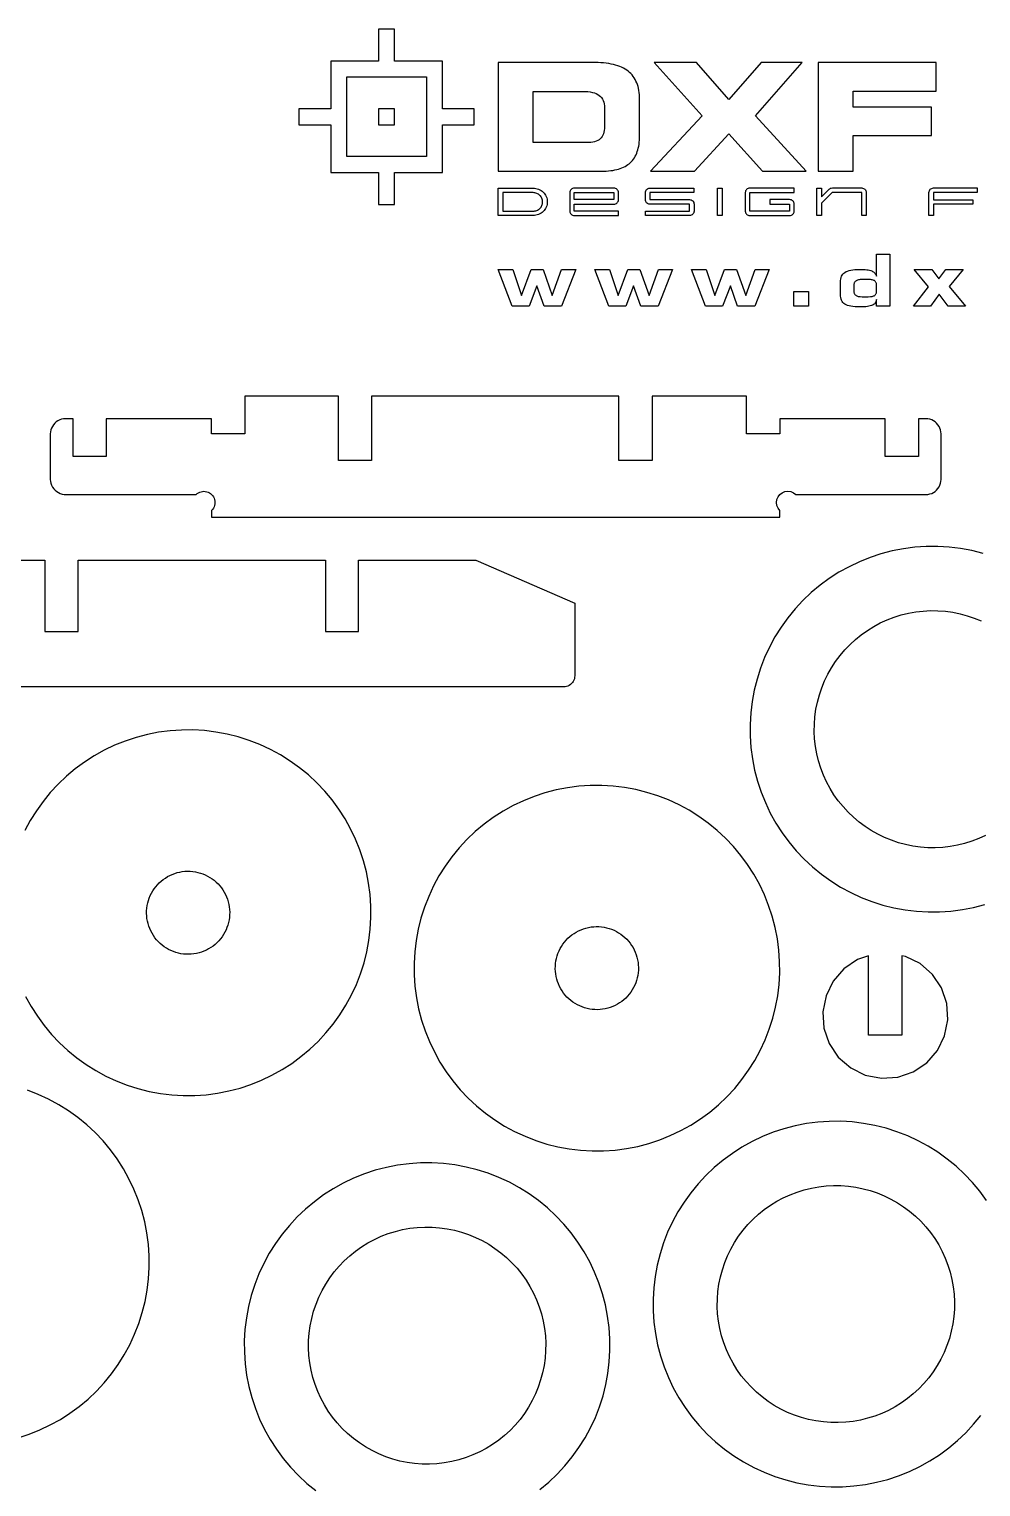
# Model space of a CAD drawing. Extents: x 13 to 752, y 12 to 749.
# Drawn here: x 210.3 to 382, y 485.7 to 748.8 of the extents above; entities that cross this region are included whole.
import ezdxf

# ---------------------------------------------------------------- set-up
doc = ezdxf.new("R2010")
doc.units = 0
doc.header["$MEASUREMENT"] = 0
doc.layers.add('EXT', color=1, linetype='CONTINUOUS')
doc.layers.add('IMPORT_-_LOGO_PADRAO', color=62, linetype='CONTINUOUS')

msp = doc.modelspace()

# ---------------------------------------------------------------- linework, layer by layer
at = {"layer": 'EXT'}
for points in [[(215.17, 677.88), (214.9, 677.64), (214.67, 677.37), (214.47, 677.07), (214.31, 676.75), (214.2, 676.42), (214.13, 676.07), (214.1, 675.71), (214.1, 667.51), (214.13, 667.14), (214.21, 666.79), (214.34, 666.44), (214.51, 666.12), (214.72, 665.82), (214.97, 665.55), (215.25, 665.31), (215.56, 665.12), (215.89, 664.96), (216.24, 664.85), (216.6, 664.79), (216.96, 664.77), (240.43, 664.77), (240.62, 664.94), (240.84, 665.09), (241.07, 665.2), (241.31, 665.28), (241.56, 665.33), (241.82, 665.35), (242.07, 665.33), (242.32, 665.28), (242.57, 665.2), (242.8, 665.09), (243.01, 664.94), (243.2, 664.77), (243.38, 664.57), (243.53, 664.35), (243.65, 664.11), (243.73, 663.86), (243.79, 663.59), (243.8, 663.33), (243.79, 663.06), (243.73, 662.79), (243.65, 662.54), (243.53, 662.3), (243.38, 662.08), (243.2, 661.88), (243.2, 660.68), (345.72, 660.68), (345.72, 661.88), (345.4, 662.3), (345.19, 662.79), (345.12, 663.33), (345.19, 663.86), (345.4, 664.35), (345.72, 664.77), (346.15, 665.1), (346.64, 665.31), (347.17, 665.38), (347.7, 665.31), (348.2, 665.1), (348.62, 664.77), (372.45, 664.8), (372.8, 664.87), (373.14, 664.98), (373.46, 665.14), (373.75, 665.34), (374.02, 665.58), (374.26, 665.84), (374.46, 666.14), (374.61, 666.46), (374.73, 666.8), (374.8, 667.15), (374.82, 667.51), (374.82, 675.71), (374.8, 676.07), (374.73, 676.42), (374.61, 676.75), (374.46, 677.07), (374.26, 677.37), (374.02, 677.64), (373.75, 677.88), (373.46, 678.08), (373.14, 678.23), (372.8, 678.35), (372.45, 678.42), (372.09, 678.44), (370.72, 678.44), (370.72, 671.61), (364.72, 671.61), (364.72, 678.44), (345.72, 678.44), (345.72, 675.71), (339.72, 675.71), (339.72, 682.54), (322.7, 682.54), (322.7, 670.93), (316.7, 670.93), (316.7, 682.54), (272.07, 682.54), (272.07, 670.93), (266.1, 670.93), (266.1, 682.54), (249.2, 682.54), (249.2, 675.71), (243.2, 675.71), (243.2, 678.44), (224.2, 678.44), (224.2, 671.61), (218.2, 671.61), (218.2, 678.44), (216.84, 678.44), (216.48, 678.42), (216.13, 678.35), (215.79, 678.23), (215.47, 678.08)], [(311.84, 546.3), (313.92, 546.31), (315.99, 546.45), (318.04, 546.72), (320.08, 547.12), (322.08, 547.65), (324.05, 548.3), (325.97, 549.07), (327.84, 549.96), (329.66, 550.97), (331.4, 552.09), (333.07, 553.32), (334.66, 554.64), (336.17, 556.07), (337.58, 557.59), (338.89, 559.19), (340.1, 560.88), (341.2, 562.63), (342.19, 564.45), (343.07, 566.33), (343.82, 568.27), (344.45, 570.24), (344.96, 572.25), (345.34, 574.29), (345.58, 576.35), (345.7, 578.42), (345.69, 580.49), (345.55, 582.56), (345.28, 584.61), (344.89, 586.65), (344.36, 588.65), (343.71, 590.62), (342.94, 592.55), (342.04, 594.42), (341.04, 596.23), (339.92, 597.97), (338.69, 599.64), (337.36, 601.24), (335.93, 602.74), (334.42, 604.15), (332.81, 605.46), (331.13, 606.67), (329.37, 607.78), (327.55, 608.77), (325.67, 609.64), (323.74, 610.39), (321.76, 611.02), (319.75, 611.53), (317.72, 611.91), (315.66, 612.16), (313.59, 612.28), (311.51, 612.27), (309.45, 612.13), (307.39, 611.86), (305.36, 611.46), (303.35, 610.93), (301.38, 610.28), (299.46, 609.51), (297.59, 608.62), (295.78, 607.61), (294.03, 606.49), (292.36, 605.26), (290.77, 603.93), (289.27, 602.51), (287.85, 600.99), (286.54, 599.38), (285.33, 597.7), (284.23, 595.94), (283.24, 594.12), (282.37, 592.24), (281.61, 590.31), (280.98, 588.34), (280.48, 586.33), (280.1, 584.29), (279.85, 582.23), (279.73, 580.16), (279.74, 578.09), (279.88, 576.02), (280.15, 573.96), (280.55, 571.93), (281.07, 569.92), (281.72, 567.96), (282.5, 566.03), (283.39, 564.16), (284.4, 562.35), (285.52, 560.6), (286.74, 558.93), (288.07, 557.34), (289.5, 555.84), (291.02, 554.43), (292.62, 553.11), (294.3, 551.9), (296.06, 550.8), (297.88, 549.81), (299.76, 548.94), (301.69, 548.18), (303.67, 547.55), (305.68, 547.05), (307.72, 546.67), (309.78, 546.42)], [(238.13, 581.84), (237.67, 581.9), (237.2, 582), (236.75, 582.12), (236.31, 582.28), (235.87, 582.46), (235.45, 582.67), (235.04, 582.9), (234.64, 583.16), (234.27, 583.44), (233.91, 583.75), (233.57, 584.08), (233.26, 584.43), (232.96, 584.79), (232.69, 585.18), (232.45, 585.58), (232.23, 586), (232.03, 586.43), (231.87, 586.87), (231.73, 587.32), (231.62, 587.78), (231.54, 588.24), (231.49, 588.71), (231.47, 589.18), (231.48, 589.65), (231.51, 590.12), (231.58, 590.59), (231.68, 591.05), (231.8, 591.5), (231.95, 591.95), (232.14, 592.39), (232.34, 592.81), (232.58, 593.22), (232.84, 593.61), (233.12, 593.99), (233.43, 594.34), (233.75, 594.68), (234.1, 595), (234.47, 595.29), (234.86, 595.56), (235.26, 595.81), (235.68, 596.03), (236.11, 596.22), (236.55, 596.39), (237, 596.53), (237.46, 596.64), (237.92, 596.72), (238.39, 596.77), (238.86, 596.79), (239.33, 596.78), (239.8, 596.74), (240.27, 596.68), (240.73, 596.58), (241.18, 596.45), (241.63, 596.3), (242.06, 596.12), (242.49, 595.91), (242.89, 595.68), (243.29, 595.42), (243.66, 595.14), (244.02, 594.83), (244.36, 594.5), (244.68, 594.15), (244.97, 593.78), (245.24, 593.4), (245.49, 593), (245.71, 592.58), (245.9, 592.15), (246.07, 591.71), (246.2, 591.26), (246.31, 590.8), (246.39, 590.33), (246.44, 589.87), (246.47, 589.4), (246.46, 588.92), (246.42, 588.45), (246.35, 587.99), (246.26, 587.53), (246.13, 587.07), (245.98, 586.63), (245.8, 586.19), (245.59, 585.77), (245.36, 585.36), (245.1, 584.97), (244.81, 584.59), (244.51, 584.23), (244.18, 583.9), (243.83, 583.58), (243.46, 583.28), (243.07, 583.01), (242.67, 582.77), (242.26, 582.55), (241.83, 582.36), (241.39, 582.19), (240.93, 582.05), (240.48, 581.94), (240.01, 581.86), (239.54, 581.81), (239.07, 581.79), (238.6, 581.8)], [(311.88, 571.84), (311.42, 571.9), (310.95, 572), (310.5, 572.12), (310.06, 572.28), (309.62, 572.46), (309.2, 572.67), (308.79, 572.9), (308.39, 573.16), (308.02, 573.44), (307.66, 573.75), (307.32, 574.08), (307.01, 574.43), (306.71, 574.79), (306.44, 575.18), (306.2, 575.58), (305.98, 576), (305.78, 576.43), (305.62, 576.87), (305.48, 577.32), (305.37, 577.78), (305.29, 578.24), (305.24, 578.71), (305.22, 579.18), (305.23, 579.65), (305.26, 580.12), (305.33, 580.59), (305.43, 581.05), (305.55, 581.5), (305.7, 581.95), (305.89, 582.39), (306.09, 582.81), (306.33, 583.22), (306.59, 583.61), (306.87, 583.99), (307.18, 584.34), (307.5, 584.68), (307.85, 585), (308.22, 585.29), (308.61, 585.56), (309.01, 585.81), (309.43, 586.03), (309.86, 586.22), (310.3, 586.39), (310.75, 586.53), (311.21, 586.64), (311.67, 586.72), (312.14, 586.77), (312.61, 586.79), (313.08, 586.78), (313.55, 586.74), (314.02, 586.68), (314.48, 586.58), (314.93, 586.45), (315.38, 586.3), (315.81, 586.12), (316.24, 585.91), (316.64, 585.68), (317.04, 585.42), (317.41, 585.14), (317.77, 584.83), (318.11, 584.5), (318.43, 584.15), (318.72, 583.78), (318.99, 583.4), (319.24, 583), (319.46, 582.58), (319.65, 582.15), (319.82, 581.71), (319.95, 581.26), (320.06, 580.8), (320.14, 580.33), (320.19, 579.87), (320.22, 579.4), (320.21, 578.92), (320.17, 578.45), (320.1, 577.99), (320.01, 577.53), (319.88, 577.07), (319.73, 576.63), (319.55, 576.19), (319.34, 575.77), (319.11, 575.36), (318.85, 574.97), (318.56, 574.59), (318.26, 574.23), (317.93, 573.9), (317.58, 573.58), (317.21, 573.28), (316.82, 573.01), (316.42, 572.77), (316.01, 572.55), (315.58, 572.36), (315.14, 572.19), (314.68, 572.05), (314.23, 571.94), (313.76, 571.86), (313.29, 571.81), (312.82, 571.79), (312.35, 571.8)], [(372.23, 562.22), (374.17, 564.44), (375.47, 567.09), (376.04, 569.98), (375.85, 572.93), (374.89, 575.72), (373.25, 578.17), (371.03, 580.11), (368.38, 581.41), (367.75, 581.53), (367.75, 567.21), (361.75, 567.21), (361.75, 581.51), (359.75, 580.83), (357.3, 579.18), (355.36, 576.96), (354.06, 574.32), (353.49, 571.42), (353.69, 568.48), (354.64, 565.69), (356.28, 563.24), (358.51, 561.3), (361.15, 560), (364.05, 559.42), (366.99, 559.62), (369.78, 560.58)], [(356.27, 497.27), (354.92, 497.28), (353.58, 497.38), (352.25, 497.57), (350.93, 497.83), (349.63, 498.18), (348.36, 498.61), (347.12, 499.12), (345.91, 499.71), (344.73, 500.37), (343.61, 501.1), (342.53, 501.91), (341.5, 502.78), (340.53, 503.71), (339.63, 504.7), (338.78, 505.74), (338, 506.84), (337.3, 507.98), (336.66, 509.17), (336.1, 510.39), (335.62, 511.65), (335.22, 512.93), (334.9, 514.24), (334.67, 515.56), (334.51, 516.9), (334.45, 518.24), (334.46, 519.58), (334.56, 520.92), (334.74, 522.26), (335.01, 523.57), (335.36, 524.87), (335.79, 526.15), (336.3, 527.39), (336.89, 528.6), (337.55, 529.77), (338.28, 530.9), (339.09, 531.98), (339.95, 533), (340.89, 533.97), (341.88, 534.88), (342.92, 535.72), (344.02, 536.5), (345.16, 537.21), (346.35, 537.84), (347.57, 538.4), (348.83, 538.88), (350.11, 539.28), (351.42, 539.6), (352.74, 539.84), (354.07, 539.99), (355.42, 540.06), (356.76, 540.04), (358.1, 539.94), (359.43, 539.76), (360.75, 539.49), (362.05, 539.14), (363.32, 538.71), (364.57, 538.2), (365.78, 537.62), (366.95, 536.96), (368.07, 536.22), (369.15, 535.42), (370.18, 534.55), (371.15, 533.62), (372.06, 532.63), (372.9, 531.58), (373.68, 530.49), (374.39, 529.34), (375.02, 528.16), (375.58, 526.93), (376.06, 525.68), (376.46, 524.4), (376.78, 523.09), (377.02, 521.77), (377.17, 520.43), (377.24, 519.09), (377.22, 517.74), (377.12, 516.4), (376.94, 515.07), (376.67, 513.75), (376.32, 512.46), (375.89, 511.18), (375.38, 509.94), (374.79, 508.73), (374.13, 507.56), (373.4, 506.43), (372.6, 505.35), (371.73, 504.33), (370.8, 503.36), (369.81, 502.45), (368.76, 501.6), (367.66, 500.83), (366.52, 500.12), (365.33, 499.48), (364.11, 498.93), (362.86, 498.45), (361.57, 498.05), (360.27, 497.73), (358.94, 497.49), (357.61, 497.34)], [(282.52, 489.77), (281.17, 489.78), (279.83, 489.88), (278.5, 490.07), (277.18, 490.33), (275.88, 490.68), (274.61, 491.11), (273.37, 491.62), (272.16, 492.21), (270.98, 492.87), (269.86, 493.6), (268.78, 494.41), (267.75, 495.28), (266.78, 496.21), (265.88, 497.2), (265.03, 498.24), (264.25, 499.34), (263.55, 500.48), (262.91, 501.67), (262.35, 502.89), (261.87, 504.15), (261.47, 505.43), (261.15, 506.74), (260.92, 508.06), (260.76, 509.4), (260.7, 510.74), (260.71, 512.08), (260.81, 513.42), (260.99, 514.76), (261.26, 516.07), (261.61, 517.37), (262.04, 518.65), (262.55, 519.89), (263.14, 521.1), (263.8, 522.27), (264.53, 523.4), (265.34, 524.48), (266.2, 525.5), (267.14, 526.47), (268.13, 527.38), (269.17, 528.22), (270.27, 529), (271.41, 529.71), (272.6, 530.34), (273.82, 530.9), (275.08, 531.38), (276.36, 531.78), (277.67, 532.1), (278.99, 532.34), (280.32, 532.49), (281.67, 532.56), (283.01, 532.54), (284.35, 532.44), (285.68, 532.26), (287, 531.99), (288.3, 531.64), (289.57, 531.21), (290.82, 530.7), (292.03, 530.12), (293.2, 529.46), (294.32, 528.72), (295.4, 527.92), (296.43, 527.05), (297.4, 526.12), (298.31, 525.13), (299.15, 524.08), (299.93, 522.99), (300.64, 521.84), (301.27, 520.66), (301.83, 519.43), (302.31, 518.18), (302.71, 516.9), (303.03, 515.59), (303.27, 514.27), (303.42, 512.93), (303.49, 511.59), (303.47, 510.24), (303.37, 508.9), (303.19, 507.57), (302.92, 506.25), (302.57, 504.96), (302.14, 503.68), (301.63, 502.44), (301.04, 501.23), (300.38, 500.06), (299.65, 498.93), (298.85, 497.85), (297.98, 496.83), (297.05, 495.86), (296.06, 494.95), (295.01, 494.1), (293.91, 493.33), (292.77, 492.62), (291.58, 491.98), (290.36, 491.43), (289.11, 490.95), (287.82, 490.55), (286.52, 490.23), (285.19, 489.99), (283.86, 489.84)]]:
    msp.add_lwpolyline(points, close=True, dxfattribs=at)
for points in [[(382.39, 654.15), (380.38, 654.65), (378.34, 655.03), (376.28, 655.28), (374.21, 655.4), (372.14, 655.39), (370.07, 655.25), (368.02, 654.98), (365.98, 654.58), (363.98, 654.06), (362.01, 653.41), (360.08, 652.63), (358.21, 651.74), (356.4, 650.73), (354.66, 649.61), (352.99, 648.39), (351.39, 647.06), (349.89, 645.63), (348.48, 644.11), (347.17, 642.51), (345.96, 640.83), (344.85, 639.07), (343.86, 637.25), (342.99, 635.37), (342.24, 633.44), (341.61, 631.46), (341.1, 629.45), (340.72, 627.41), (340.47, 625.35), (340.35, 623.29), (340.36, 621.21), (340.5, 619.14), (340.77, 617.09), (341.17, 615.05), (341.7, 613.05), (342.35, 611.08), (343.12, 609.16), (344.01, 607.29), (345.02, 605.47), (346.14, 603.73), (347.37, 602.06), (348.7, 600.47), (350.12, 598.96), (351.64, 597.55), (353.25, 596.24), (354.93, 595.03), (356.69, 593.93), (358.51, 592.94), (360.39, 592.06), (362.32, 591.31), (364.29, 590.68), (366.3, 590.17), (368.34, 589.79), (370.4, 589.55), (372.47, 589.43), (374.54, 589.44), (376.61, 589.58), (378.67, 589.85), (380.7, 590.24), (382.71, 590.77)], [(192.24, 652.91), (213.1, 652.91), (213.1, 640.05), (219.1, 640.05), (219.1, 652.91), (263.73, 652.91), (263.73, 640.05), (269.73, 640.05), (269.73, 652.91), (290.85, 652.91), (308.73, 645.14), (308.73, 632.05), (308.71, 631.79), (308.66, 631.53), (308.58, 631.28), (308.46, 631.05), (308.32, 630.83), (308.14, 630.64), (307.95, 630.46), (307.73, 630.32), (307.5, 630.2), (307.25, 630.12), (306.99, 630.07), (306.73, 630.05), (176.1, 630.05)], [(382.83, 603.23), (381.61, 602.68), (380.36, 602.2), (379.07, 601.8), (377.77, 601.48), (376.44, 601.24), (375.11, 601.09), (373.77, 601.02), (372.42, 601.03), (371.08, 601.13), (369.75, 601.32), (368.43, 601.58), (367.13, 601.93), (365.86, 602.36), (364.62, 602.87), (363.41, 603.46), (362.23, 604.12), (361.11, 604.85), (360.03, 605.66), (359, 606.53), (358.03, 607.46), (357.13, 608.45), (356.28, 609.49), (355.5, 610.59), (354.8, 611.73), (354.16, 612.92), (353.6, 614.14), (353.12, 615.4), (352.72, 616.68), (352.4, 617.99), (352.17, 619.31), (352.01, 620.65), (351.95, 621.99), (351.96, 623.33), (352.06, 624.67), (352.24, 626.01), (352.51, 627.32), (352.86, 628.62), (353.29, 629.9), (353.8, 631.14), (354.39, 632.35), (355.05, 633.52), (355.78, 634.65), (356.59, 635.73), (357.45, 636.75), (358.39, 637.72), (359.38, 638.63), (360.42, 639.47), (361.52, 640.25), (362.66, 640.96), (363.85, 641.59), (365.07, 642.15), (366.33, 642.63), (367.61, 643.03), (368.92, 643.35), (370.24, 643.59), (371.57, 643.74), (372.92, 643.81), (374.26, 643.79), (375.6, 643.69), (376.93, 643.51), (378.25, 643.24), (379.55, 642.89), (380.82, 642.46), (382.07, 641.95)], [(209.64, 574.16), (210.65, 572.35), (211.77, 570.6), (212.99, 568.93), (214.32, 567.34), (215.75, 565.84), (217.27, 564.43), (218.87, 563.11), (220.55, 561.9), (222.31, 560.8), (224.13, 559.81), (226.01, 558.94), (227.94, 558.18), (229.92, 557.55), (231.93, 557.05), (233.97, 556.67), (236.03, 556.42), (238.09, 556.3), (240.17, 556.31), (242.24, 556.45), (244.29, 556.72), (246.33, 557.12), (248.33, 557.65), (250.3, 558.3), (252.22, 559.07), (254.09, 559.96), (255.91, 560.97), (257.65, 562.09), (259.32, 563.32), (260.91, 564.64), (262.42, 566.07), (263.83, 567.59), (265.14, 569.19), (266.35, 570.88), (267.45, 572.63), (268.44, 574.45), (269.32, 576.33), (270.07, 578.27), (270.7, 580.24), (271.21, 582.25), (271.59, 584.29), (271.83, 586.35), (271.95, 588.42), (271.94, 590.49), (271.8, 592.56), (271.53, 594.61), (271.14, 596.65), (270.61, 598.65), (269.96, 600.62), (269.19, 602.55), (268.29, 604.42), (267.29, 606.23), (266.17, 607.97), (264.94, 609.64), (263.61, 611.24), (262.18, 612.74), (260.67, 614.15), (259.06, 615.46), (257.38, 616.67), (255.62, 617.78), (253.8, 618.77), (251.92, 619.64), (249.99, 620.39), (248.01, 621.02), (246, 621.53), (243.97, 621.91), (241.91, 622.16), (239.84, 622.28), (237.76, 622.27), (235.7, 622.13), (233.64, 621.86), (231.61, 621.46), (229.6, 620.93), (227.63, 620.28), (225.71, 619.51), (223.84, 618.62), (222.03, 617.61), (220.28, 616.49), (218.61, 615.26), (217.02, 613.93), (215.52, 612.51), (214.1, 610.99), (212.79, 609.38), (211.58, 607.7), (210.48, 605.94), (209.49, 604.12)], [(208.33, 494.52), (210.3, 495.17), (212.22, 495.94), (214.09, 496.84), (215.91, 497.84), (217.65, 498.96), (219.32, 500.19), (220.91, 501.52), (222.42, 502.95), (223.83, 504.46), (225.14, 506.07), (226.35, 507.75), (227.45, 509.51), (228.44, 511.33), (229.32, 513.21), (230.07, 515.14), (230.7, 517.12), (231.21, 519.13), (231.59, 521.16), (231.83, 523.22), (231.95, 525.29), (231.94, 527.37), (231.8, 529.43), (231.53, 531.49), (231.14, 533.52), (230.61, 535.53), (229.96, 537.5), (229.19, 539.42), (228.29, 541.29), (227.29, 543.1), (226.17, 544.85), (224.94, 546.52), (223.61, 548.11), (222.18, 549.61), (220.67, 551.03), (219.06, 552.34), (217.38, 553.55), (215.62, 554.65), (213.8, 555.64), (211.92, 556.51), (209.99, 557.27)], [(383.04, 537.35), (381.81, 539.02), (380.49, 540.61), (379.06, 542.11), (377.54, 543.53), (375.94, 544.84), (374.25, 546.05), (372.5, 547.15), (370.68, 548.14), (368.8, 549.01), (366.86, 549.77), (364.89, 550.4), (362.88, 550.9), (360.84, 551.28), (358.78, 551.53), (356.71, 551.65), (354.64, 551.64), (352.57, 551.5), (350.52, 551.23), (348.48, 550.83), (346.48, 550.31), (344.51, 549.66), (342.58, 548.88), (340.71, 547.99), (338.9, 546.98), (337.16, 545.86), (335.49, 544.64), (333.89, 543.31), (332.39, 541.88), (330.98, 540.36), (329.67, 538.76), (328.46, 537.08), (327.35, 535.32), (326.36, 533.5), (325.49, 531.62), (324.74, 529.69), (324.11, 527.71), (323.6, 525.7), (323.22, 523.66), (322.97, 521.6), (322.85, 519.54), (322.86, 517.46), (323, 515.39), (323.27, 513.34), (323.67, 511.3), (324.2, 509.3), (324.85, 507.33), (325.62, 505.41), (326.51, 503.54), (327.52, 501.72), (328.64, 499.98), (329.87, 498.31), (331.2, 496.72), (332.62, 495.21), (334.14, 493.8), (335.75, 492.49), (337.43, 491.28), (339.19, 490.18), (341.01, 489.19), (342.89, 488.31), (344.82, 487.56), (346.79, 486.93), (348.8, 486.42), (350.84, 486.04), (352.9, 485.8), (354.97, 485.68), (357.04, 485.69), (359.11, 485.83), (361.17, 486.1), (363.2, 486.49), (365.21, 487.02), (367.17, 487.67), (369.1, 488.44), (370.97, 489.34), (372.78, 490.34), (374.53, 491.46), (376.2, 492.69), (377.79, 494.02), (379.29, 495.45), (380.7, 496.96), (382.02, 498.57)], [(302.45, 485.19), (304.04, 486.52), (305.54, 487.95), (306.95, 489.46), (308.27, 491.07), (309.48, 492.75), (310.58, 494.51), (311.57, 496.33), (312.44, 498.21), (313.2, 500.14), (313.83, 502.12), (314.33, 504.13), (314.71, 506.16), (314.96, 508.22), (315.08, 510.29), (315.07, 512.37), (314.93, 514.43), (314.66, 516.49), (314.26, 518.52), (313.73, 520.53), (313.08, 522.5), (312.31, 524.42), (311.42, 526.29), (310.41, 528.1), (309.29, 529.85), (308.06, 531.52), (306.74, 533.11), (305.31, 534.61), (303.79, 536.03), (302.19, 537.34), (300.5, 538.55), (298.75, 539.65), (296.93, 540.64), (295.05, 541.51), (293.11, 542.27), (291.14, 542.9), (289.13, 543.4), (287.09, 543.78), (285.03, 544.03), (282.96, 544.15), (280.89, 544.14), (278.82, 544), (276.77, 543.73), (274.73, 543.33), (272.73, 542.81), (270.76, 542.16), (268.83, 541.38), (266.96, 540.49), (265.15, 539.48), (263.41, 538.36), (261.74, 537.14), (260.14, 535.81), (258.64, 534.38), (257.23, 532.86), (255.92, 531.26), (254.71, 529.58), (253.6, 527.82), (252.61, 526), (251.74, 524.12), (250.99, 522.19), (250.36, 520.21), (249.85, 518.2), (249.47, 516.16), (249.22, 514.1), (249.1, 512.04), (249.11, 509.96), (249.25, 507.89), (249.52, 505.84), (249.92, 503.8), (250.45, 501.8), (251.1, 499.83), (251.87, 497.91), (252.76, 496.04), (253.77, 494.22), (254.89, 492.48), (256.12, 490.81), (257.45, 489.22), (258.87, 487.71), (260.39, 486.3), (262, 484.99)]]:
    msp.add_lwpolyline(points, dxfattribs=at)
at = {"layer": 'IMPORT_-_LOGO_PADRAO'}
for points in [[(264.72, 743.01), (264.72, 734.39), (258.97, 734.39), (258.97, 731.51), (264.72, 731.51), (264.72, 722.89), (273.34, 722.89), (273.34, 717.14), (276.22, 717.14), (276.22, 722.89), (284.84, 722.89), (284.84, 731.51), (290.59, 731.51), (290.59, 734.39), (284.84, 734.39), (284.84, 743.01), (276.22, 743.01), (276.22, 748.76), (273.34, 748.76), (273.34, 743.01)], [(311.85, 742.77), (294.9, 742.77), (294.9, 723.13), (313.55, 723.13), (313.99, 723.14), (314.41, 723.15), (314.82, 723.18), (315.21, 723.23), (315.59, 723.28), (315.95, 723.35), (316.3, 723.42), (316.63, 723.51), (316.95, 723.62), (317.25, 723.73), (317.54, 723.86), (317.82, 724), (318.08, 724.15), (318.32, 724.31), (318.55, 724.48), (318.76, 724.67), (318.97, 724.87), (319.15, 725.08), (319.33, 725.31), (319.49, 725.55), (319.64, 725.81), (319.78, 726.07), (319.9, 726.36), (320.01, 726.65), (320.11, 726.96), (320.19, 727.29), (320.26, 727.62), (320.32, 727.97), (320.37, 728.34), (320.4, 728.72), (320.42, 729.11), (320.43, 729.51), (320.43, 736.1), (320.42, 736.52), (320.39, 736.93), (320.35, 737.33), (320.3, 737.71), (320.22, 738.08), (320.14, 738.43), (320.03, 738.77), (319.91, 739.09), (319.77, 739.4), (319.62, 739.7), (319.45, 739.98), (319.27, 740.24), (319.07, 740.5), (318.85, 740.73), (318.61, 740.96), (318.36, 741.16), (318.1, 741.36), (317.81, 741.54), (317.51, 741.71), (317.18, 741.87), (316.84, 742.01), (316.48, 742.14), (316.1, 742.26), (315.71, 742.37), (315.29, 742.46), (314.85, 742.54), (314.4, 742.61), (313.93, 742.67), (313.44, 742.71), (312.93, 742.74), (312.4, 742.76)], [(322.37, 723.13), (330.31, 723.13), (336.51, 729.84), (342.61, 723.13), (350.48, 723.13), (341.35, 733.1), (349.74, 742.77), (342.35, 742.77), (336.51, 736.09), (330.72, 742.77), (323.08, 742.77), (331.74, 733.1)], [(373.95, 737.59), (373.95, 742.77), (352.64, 742.77), (352.64, 723.13), (358.96, 723.13), (358.96, 729.54), (373.08, 729.54), (373.08, 734.67), (358.96, 734.67), (358.96, 737.59)], [(267.59, 740.14), (273.34, 740.14), (276.22, 740.14), (281.97, 740.14), (281.97, 734.39), (281.97, 731.51), (281.97, 725.76), (276.22, 725.76), (273.34, 725.76), (267.59, 725.76), (267.59, 731.51), (267.59, 734.39)], [(310.08, 737.53), (310.59, 737.52), (311.06, 737.49), (311.5, 737.43), (311.9, 737.35), (312.27, 737.25), (312.6, 737.13), (312.89, 736.98), (313.15, 736.81), (313.37, 736.61), (313.57, 736.4), (313.73, 736.15), (313.87, 735.88), (313.97, 735.59), (314.05, 735.26), (314.09, 734.92), (314.11, 734.54), (314.11, 731.17), (314.1, 730.81), (314.06, 730.47), (314, 730.15), (313.91, 729.86), (313.8, 729.6), (313.67, 729.36), (313.51, 729.15), (313.32, 728.97), (313.12, 728.81), (312.88, 728.67), (312.61, 728.55), (312.31, 728.45), (311.98, 728.37), (311.61, 728.32), (311.22, 728.29), (310.8, 728.28), (301.22, 728.28), (301.22, 737.53)], [(273.34, 734.39), (273.34, 731.51), (276.22, 731.51), (276.22, 734.39)], [(294.9, 720.07), (295.72, 720.07), (301.21, 720.07), (301.21, 720.06), (301.47, 720.05), (301.72, 720.01), (301.97, 719.95), (302.2, 719.87), (302.43, 719.77), (302.64, 719.64), (302.84, 719.5), (303.02, 719.34), (303.18, 719.16), (303.33, 718.97), (303.46, 718.77), (303.57, 718.55), (303.66, 718.32), (303.72, 718.09), (303.76, 717.84), (303.77, 717.59), (303.76, 717.33), (303.72, 717.09), (303.66, 716.85), (303.57, 716.62), (303.46, 716.41), (303.33, 716.2), (303.18, 716.01), (303.02, 715.83), (302.84, 715.68), (302.64, 715.53), (302.43, 715.41), (302.2, 715.3), (301.97, 715.22), (301.72, 715.16), (301.47, 715.12), (301.21, 715.11), (301.21, 715.11), (294.9, 715.11), (294.9, 715.92), (294.9, 719.25)], [(301.21, 719.25), (295.72, 719.25), (295.72, 715.92), (301.21, 715.92), (301.38, 715.93), (301.55, 715.96), (301.72, 716), (301.88, 716.05), (302.03, 716.12), (302.17, 716.21), (302.3, 716.3), (302.42, 716.41), (302.54, 716.53), (302.64, 716.66), (302.72, 716.79), (302.79, 716.94), (302.85, 717.09), (302.89, 717.25), (302.92, 717.42), (302.93, 717.59), (302.92, 717.76), (302.89, 717.92), (302.85, 718.08), (302.79, 718.24), (302.72, 718.38), (302.64, 718.52), (302.54, 718.65), (302.42, 718.76), (302.3, 718.87), (302.17, 718.97), (302.03, 719.05), (301.88, 719.12), (301.72, 719.18), (301.55, 719.22), (301.38, 719.24)], [(307.81, 715.92), (307.83, 715.76), (307.88, 715.6), (307.95, 715.47), (308.05, 715.35), (308.17, 715.25), (308.31, 715.17), (308.47, 715.12), (308.63, 715.11), (316.6, 715.11), (316.6, 715.92), (309.45, 715.92), (308.63, 715.92), (308.63, 716.74), (308.63, 717.18), (315.77, 717.18), (315.79, 717.18), (315.79, 717.18), (315.95, 717.2), (316.1, 717.24), (316.24, 717.32), (316.36, 717.42), (316.46, 717.54), (316.54, 717.68), (316.59, 717.83), (316.6, 718), (316.6, 719.24), (316.6, 719.25), (316.59, 719.42), (316.54, 719.57), (316.46, 719.71), (316.36, 719.83), (316.24, 719.93), (316.1, 720), (315.95, 720.05), (315.79, 720.07), (308.63, 720.07), (308.47, 720.05), (308.31, 720), (308.17, 719.93), (308.05, 719.83), (307.95, 719.71), (307.88, 719.57), (307.83, 719.42), (307.81, 719.25), (307.81, 719.24)], [(315.79, 719.25), (315.79, 719.24), (315.79, 718.81), (315.79, 718.44), (315.79, 718), (314.97, 718), (308.63, 718), (308.63, 718.44), (308.63, 719.24), (308.63, 719.25), (309.45, 719.25), (314.97, 719.25)], [(321.47, 719.25), (321.48, 719.42), (321.53, 719.57), (321.61, 719.71), (321.7, 719.83), (321.83, 719.93), (321.96, 720), (322.12, 720.05), (322.28, 720.07), (330.23, 720.07), (330.23, 719.25), (323.1, 719.25), (322.28, 719.25), (322.28, 718.81), (322.28, 718.44), (322.28, 718.01), (322.28, 718), (323.1, 718), (329.42, 718), (329.44, 718), (329.6, 717.98), (329.76, 717.93), (329.9, 717.86), (330.02, 717.76), (330.12, 717.64), (330.19, 717.5), (330.24, 717.34), (330.26, 717.18), (330.26, 717.16), (330.26, 715.92), (330.24, 715.76), (330.19, 715.6), (330.12, 715.47), (330.02, 715.34), (329.9, 715.24), (329.76, 715.17), (329.6, 715.12), (329.44, 715.11), (321.47, 715.11), (321.47, 715.92), (328.62, 715.92), (329.44, 715.92), (329.44, 716.36), (329.44, 716.74), (329.44, 717.16), (329.44, 717.18), (328.62, 717.18), (322.3, 717.18), (322.28, 717.18), (322.28, 717.18), (322.12, 717.2), (321.96, 717.24), (321.83, 717.32), (321.7, 717.42), (321.61, 717.54), (321.53, 717.68), (321.48, 717.83), (321.47, 718), (321.47, 718.01)], [(334.49, 720.07), (335.31, 720.07), (335.31, 715.11), (334.49, 715.11)], [(339.49, 715.92), (339.51, 715.76), (339.56, 715.6), (339.63, 715.47), (339.73, 715.34), (339.85, 715.24), (339.99, 715.17), (340.14, 715.12), (340.31, 715.11), (340.33, 715.11), (347.46, 715.11), (347.49, 715.11), (347.65, 715.12), (347.81, 715.17), (347.95, 715.24), (348.07, 715.34), (348.17, 715.47), (348.24, 715.6), (348.29, 715.76), (348.31, 715.92), (348.31, 717.18), (348.29, 717.34), (348.24, 717.5), (348.17, 717.64), (348.07, 717.76), (347.95, 717.86), (347.81, 717.93), (347.65, 717.98), (347.49, 718), (347.47, 718), (343.92, 718), (343.92, 717.18), (346.67, 717.18), (347.49, 717.18), (347.49, 716.74), (347.49, 716.36), (347.49, 715.92), (340.33, 715.92), (340.31, 715.92), (340.31, 716.74), (340.31, 718.44), (340.31, 719.25), (340.33, 719.25), (341.12, 719.25), (348.31, 719.25), (348.31, 720.07), (340.33, 720.07), (340.31, 720.07), (340.14, 720.05), (339.99, 720), (339.85, 719.93), (339.73, 719.83), (339.63, 719.71), (339.56, 719.57), (339.51, 719.42), (339.49, 719.25)], [(355.19, 719.28), (353.24, 717.34), (353.24, 715.11), (352.43, 715.11), (352.43, 720.07), (353.24, 720.07), (353.24, 718.49), (354.63, 719.88), (354.73, 719.97), (354.86, 720.04), (355.01, 720.08), (355.21, 720.1), (360.5, 720.1), (360.66, 720.08), (360.81, 720.03), (360.95, 719.96), (361.07, 719.86), (361.17, 719.74), (361.25, 719.6), (361.3, 719.44), (361.31, 719.28), (361.31, 715.13), (360.5, 715.13), (360.5, 718.46), (360.5, 719.28), (359.68, 719.28), (355.69, 719.28)], [(372.64, 719.28), (372.66, 719.44), (372.71, 719.6), (372.78, 719.74), (372.88, 719.86), (373, 719.96), (373.14, 720.03), (373.29, 720.08), (373.46, 720.1), (381.33, 720.1), (381.33, 719.28), (374.27, 719.28), (373.46, 719.28), (373.46, 718.46), (373.46, 717.98), (380.58, 717.98), (380.58, 717.17), (373.46, 717.17), (373.46, 715.13), (372.64, 715.13)], [(363.16, 704.17), (363.16, 708.17), (365.56, 708.17), (365.56, 698.74), (363.16, 698.74), (363.16, 699.94), (363.13, 699.77), (363.09, 699.61), (363.02, 699.46), (362.94, 699.33), (362.84, 699.21), (362.72, 699.11), (362.58, 699.01), (362.42, 698.93), (362.24, 698.86), (362.03, 698.8), (361.79, 698.75), (361.53, 698.7), (361.24, 698.67), (360.92, 698.65), (360.57, 698.63), (360.19, 698.63), (359.73, 698.64), (359.3, 698.66), (358.9, 698.7), (358.54, 698.75), (358.22, 698.83), (357.93, 698.91), (357.68, 699.02), (357.47, 699.13), (357.28, 699.27), (357.12, 699.43), (356.99, 699.61), (356.88, 699.82), (356.79, 700.05), (356.73, 700.3), (356.69, 700.57), (356.68, 700.86), (356.68, 703.06), (356.69, 703.37), (356.73, 703.65), (356.79, 703.92), (356.88, 704.15), (356.99, 704.37), (357.12, 704.56), (357.28, 704.73), (357.47, 704.87), (357.68, 705), (357.93, 705.11), (358.22, 705.2), (358.53, 705.27), (358.88, 705.33), (359.27, 705.37), (359.69, 705.4), (360.15, 705.41), (360.85, 705.39), (361.15, 705.37), (361.44, 705.34), (361.69, 705.3), (361.92, 705.25), (362.13, 705.19), (362.31, 705.13), (362.46, 705.05), (362.61, 704.96), (362.74, 704.86), (362.85, 704.75), (362.95, 704.62), (363.03, 704.49), (363.1, 704.34)], [(297.44, 698.74), (294.9, 705.41), (297.55, 705.41), (299.12, 700.69), (300.85, 705.41), (303, 705.41), (304.68, 700.69), (306.36, 705.41), (308.91, 705.41), (306.33, 698.74), (303.21, 698.74), (301.9, 702.44), (300.52, 698.74)], [(314.88, 698.74), (312.35, 705.41), (315, 705.41), (316.56, 700.69), (318.3, 705.41), (320.45, 705.41), (322.13, 700.69), (323.81, 705.41), (326.36, 705.41), (323.77, 698.74), (320.66, 698.74), (319.35, 702.44), (317.96, 698.74)], [(332.33, 698.74), (329.8, 705.41), (332.44, 705.41), (334.01, 700.69), (335.75, 705.41), (337.9, 705.41), (339.57, 700.69), (341.26, 705.41), (343.81, 705.41), (341.22, 698.74), (338.1, 698.74), (336.8, 702.44), (335.41, 698.74)], [(372.91, 698.74), (369.87, 698.74), (372.57, 702.24), (369.96, 705.41), (373.14, 705.41), (374.42, 703.67), (375.69, 705.41), (378.78, 705.41), (376.31, 702.32), (379.22, 698.74), (376.1, 698.74), (374.46, 700.95)], [(361.68, 700.47), (362.07, 700.48), (362.39, 700.53), (362.53, 700.57), (362.65, 700.61), (362.76, 700.66), (362.85, 700.72), (362.93, 700.79), (363, 700.87), (363.06, 700.97), (363.11, 701.07), (363.15, 701.18), (363.18, 701.31), (363.19, 701.44), (363.2, 701.59), (363.2, 702.38), (363.19, 702.54), (363.18, 702.69), (363.15, 702.83), (363.12, 702.95), (363.07, 703.06), (363.01, 703.16), (362.95, 703.24), (362.87, 703.31), (362.78, 703.37), (362.67, 703.42), (362.55, 703.47), (362.41, 703.5), (362.25, 703.53), (362.08, 703.55), (361.68, 703.56), (360.59, 703.56), (360.22, 703.55), (360.05, 703.53), (359.9, 703.5), (359.76, 703.46), (359.63, 703.42), (359.52, 703.36), (359.43, 703.3), (359.35, 703.23), (359.28, 703.15), (359.22, 703.05), (359.17, 702.95), (359.13, 702.83), (359.1, 702.71), (359.08, 702.57), (359.08, 702.43), (359.08, 701.6), (359.08, 701.45), (359.1, 701.31), (359.13, 701.19), (359.16, 701.07), (359.21, 700.97), (359.27, 700.88), (359.34, 700.8), (359.42, 700.73), (359.51, 700.67), (359.62, 700.61), (359.74, 700.57), (359.88, 700.53), (360.04, 700.5), (360.21, 700.48), (360.59, 700.47)], [(350.93, 698.74), (348.26, 698.74), (348.26, 701.41), (350.93, 701.41)]]:
    msp.add_lwpolyline(points, close=True, dxfattribs=at)

doc.saveas('drawing.dxf')
